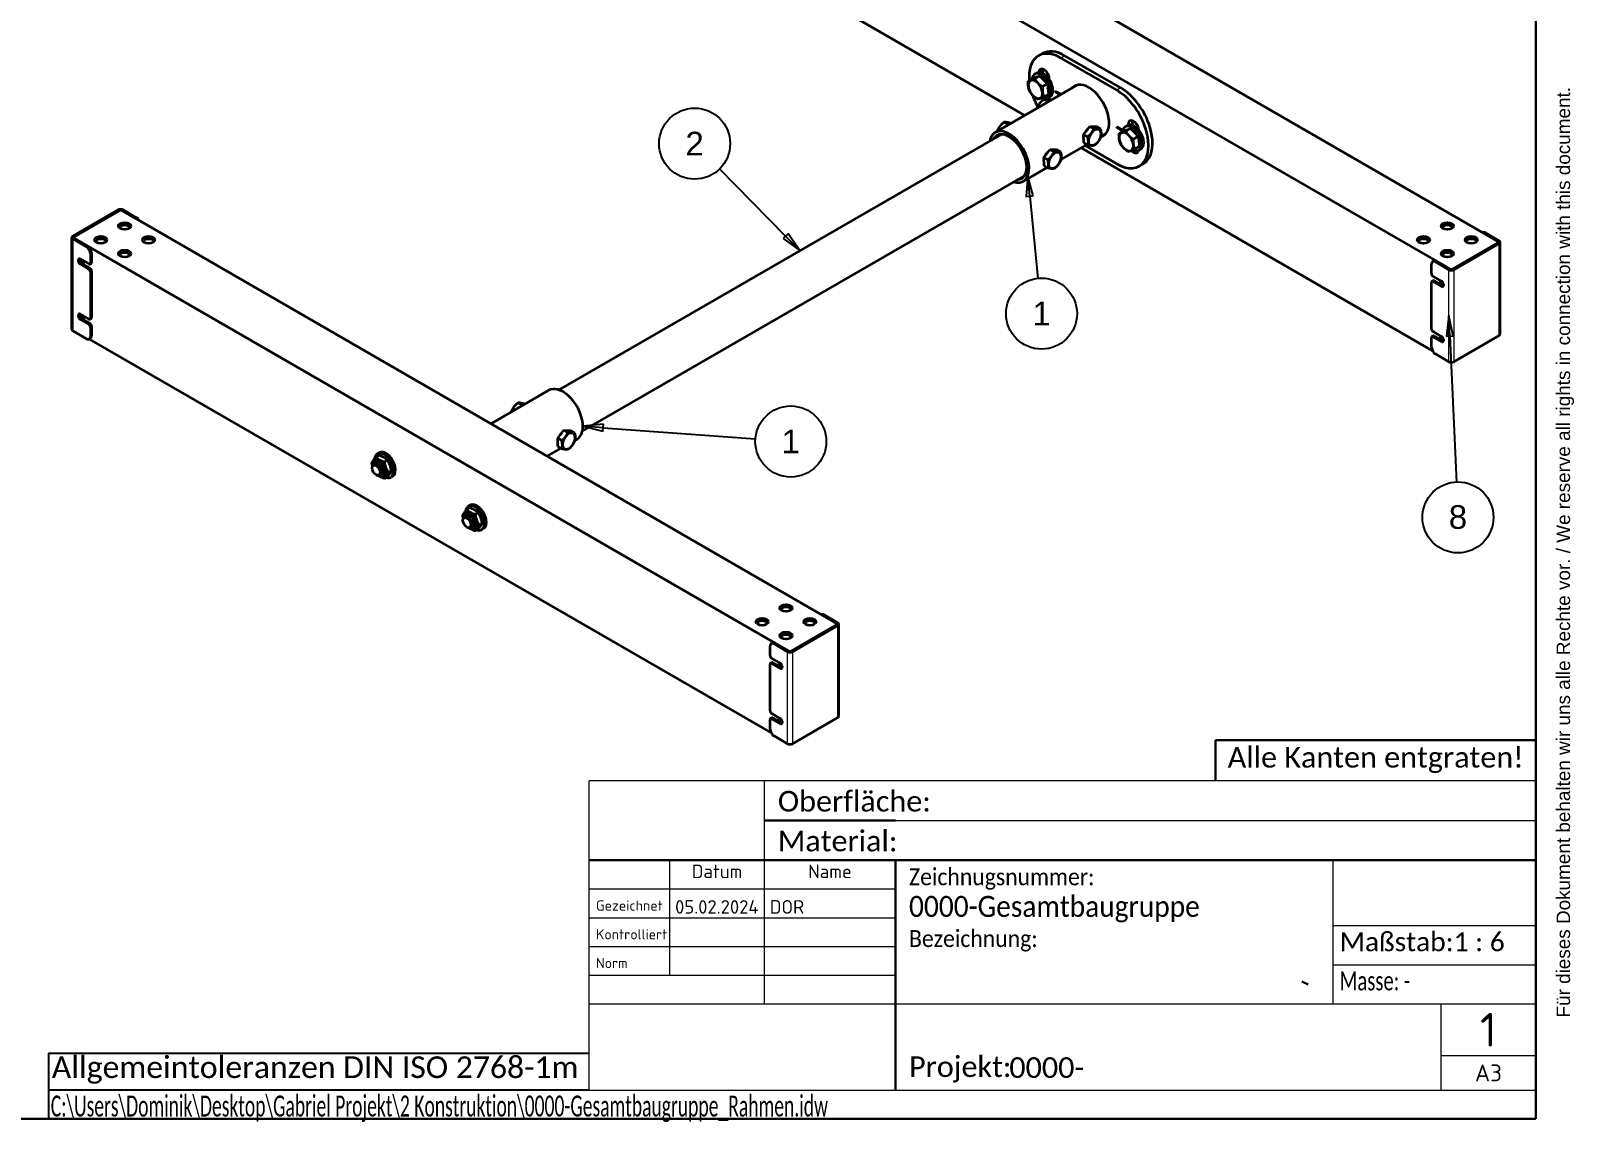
# Model space of a CAD drawing. Header units: millimetres. Extents: x 60 to 2494, y 57 to 1758.
# Drawn here: x 1124 to 2494, y 57 to 1025 of the extents above; entities that cross this region are included whole.
import ezdxf
from ezdxf.enums import TextEntityAlignment as Align

# ---------------------------------------------------------------- set-up
doc = ezdxf.new("R2010")
doc.units = ezdxf.units.MM
doc.header["$LTSCALE"] = 6
for name, color, linetype, lineweight in [('AM_0', 7, 'Continuous', 35), ('AM_6', 7, 'Continuous', 35), ('Schriftkopf', 7, 'Continuous', 9)]:
    doc.layers.add(name, color=color, linetype=linetype, lineweight=lineweight)
for name, color, linetype, lineweight, true_color in [('AM_5', 3, 'Continuous', 25, 0x00ff00), ('AM_TANG', 171, 'Continuous', 18, 0x8080ff), ('Skizziergeometrie(Böma)', 179, 'Continuous', 30, 0x262659), ('Symbole(Böma)', 179, 'Continuous', 15, 0x262659)]:
    doc.layers.add(name, color=color, linetype=linetype, lineweight=lineweight, true_color=true_color)
doc.styles.add('Böma', font='calibri.ttf')
doc.styles.add('Textstil10', font='isocpeur.ttf')
doc.styles.add('Textstil11', font='isocpeur.ttf')
doc.styles.add('Textstil8', font='isocpeur.ttf')
doc.styles.add('Textstil9', font='isocpeur.ttf')
doc.styles.add('Textstil97', font='calibri.ttf', dxfattribs={"width": 0.6})
doc.styles.add('WEC-3_5', font='arial.ttf')

# ---------------------------------------------------------------- blocks, each defined once
blk = doc.blocks.new('Ränder A3')
at = {"layer": 'Skizziergeometrie(Böma)'}
for p, q in [((410, 287), (410, 10)), ((375.42, 30.34), (376.34, 29.9)), ((410, 10), (10, 10))]:
    blk.add_line(p, q, dxfattribs=at)
at = {"layer": 'Symbole(Böma)', "color": 179, "true_color": 0x262659, "insert": (413.07, 25), "char_height": 2, "width": 146.4494, "attachment_point": 1, "rotation": 90, "style": 'Böma'}
blk.add_mtext('\\fArial|b0|i0;{\\H2.0000;Für dieses Dokument behalten wir uns alle Rechte vor. / We reserve all rights in connection with this document.}', dxfattribs=at)
blk = doc.blocks.new('Schriftfelder Böma Projekt')
at = {"layer": 'AM_0', "lineweight": 18}
for p, q in [((328.4, 127.9), (328.4, 106.65)), ((328.4, 118.25), (358.4, 118.25)), ((328.4, 112.45), (358.4, 112.45))]:
    blk.add_line(p, q, dxfattribs=at)
at = {"layer": 'AM_0', "lineweight": 25}
for p, q in [((138.4, 99.4), (218.4, 99.4)), ((138.4, 99.4), (138.4, 89.65)), ((218.4, 93.9), (138.4, 93.9)), ((138.4, 89.65), (218.4, 89.65))]:
    blk.add_line(p, q, dxfattribs=at)
at = {"layer": 'Schriftkopf', "lineweight": 9}
blk.add_line((358.4, 139.65), (218.4, 139.65), dxfattribs=at)
at = {"layer": 'Schriftkopf'}
for p, q in [((218.4, 93.9), (218.4, 139.65)), ((244.3, 127.9), (244.3, 139.65)), ((358.4, 89.65), (358.4, 139.65)), ((263.7, 133.77), (358.4, 133.77)), ((230.3, 110.9), (230.3, 127.9)), ((244.3, 106.65), (244.3, 127.9)), ((218.4, 123.65), (263.7, 123.65)), ((218.4, 119.4), (263.7, 119.4)), ((218.4, 115.15), (263.7, 115.15)), ((218.4, 110.9), (263.7, 110.9)), ((218.4, 106.65), (358.4, 106.65)), ((344.4, 93.9), (344.4, 106.65)), ((344.4, 99.02), (358.4, 99.02)), ((218.4, 93.9), (263.7, 93.9)), ((263.7, 93.9), (358.4, 93.9)), ((218.4, 89.65), (358.4, 89.65))]:
    blk.add_line(p, q, dxfattribs=at)
at = {"layer": 'Skizziergeometrie(Böma)'}
for p, q in [((311.05, 145.65), (311.05, 139.65)), ((311.05, 145.65), (358.4, 145.65)), ((358.4, 139.65), (358.4, 145.67)), ((263.7, 133.77), (244.3, 133.77)), ((218.4, 127.9), (358.4, 127.9)), ((263.7, 93.9), (263.7, 127.9))]:
    blk.add_line(p, q, dxfattribs=at)
at = {"layer": 'AM_6', "color": 7, "insert": (138.9, 98.9), "char_height": 3.2, "attachment_point": 1, "style": 'WEC-3_5'}
blk.add_mtext('\\fCalibri|b0|i0;{\\H3.2000;Allgemeintoleranzen DIN ISO 2768-1m}', dxfattribs=at)
at = {"layer": 'Schriftkopf', "style": 'Textstil11'}
for s, p in [('Datum', (237.3, 124.65)), ('Name', (254, 124.65))]:
    blk.add_text(s, height=2, dxfattribs=at).set_placement(p, align=Align.BOTTOM_CENTER)
at = {"layer": 'Schriftkopf', "style": 'Textstil10'}
for s, p in [('Gezeichnet', (219.4, 120)), ('Kontrolliert', (219.4, 115.75)), ('Norm', (219.4, 111.5))]:
    blk.add_text(s, height=1.5, dxfattribs=at).set_placement(p, align=Align.BOTTOM_LEFT)
at = {"layer": 'Schriftkopf'}
for tag, p, height, style in [('ERSTELLUNGSDATUM_001', (231.1, 120), 2, 'Textstil11'), ('AUTOR_001', (245.1, 120), 2, 'Textstil11'), ('Blattnummer_001', (350.15, 100.34), 5, 'Textstil8'), ('Blattgröße_001', (349.4, 95.21), 2.5, 'Textstil9')]:
    blk.add_attdef(tag, p, '', height=height, dxfattribs=dict(at, style=style))
at = {"layer": 'Schriftkopf', "style": 'Textstil11'}
for tag, p in [('KONTROLLDATUM', (231.3, 115.75)), ('KONTROLLIERT_VON', (245.3, 115.75)), ('GENEHM.DAT._KONSTR.', (231.3, 111.5)), ('KONSTR._GEN._VON', (245.3, 111.5))]:
    blk.add_attdef(tag, text='', height=2, dxfattribs=at).set_placement(p, align=Align.BOTTOM_LEFT)
at = {"layer": 'Symbole(Böma)', "color": 179, "true_color": 0x262659, "attachment_point": 1, "style": 'Böma'}
for s, insert, char_height in [('Alle Kanten entgraten!', (312.83, 144.65), 3.05), ('\\fCalibri|b0|i0;Oberfläche: ', (246.3, 138.15), 3.05), ('Material: ', (246.3, 132.27), 3.05), ('\\fCalibri|b0|i0;{\\H2.8000;Maßstab:1 : 6}', (329.4, 117.25), 2.8), ('Projekt:', (265.7, 98.9), 3.05)]:
    blk.add_mtext(s, dxfattribs=dict(at, insert=insert, char_height=char_height))
at = {"layer": 'Symbole(Böma)', "color": 179, "true_color": 0x262659, "insert": (265.7, 126.7), "char_height": 3.05, "attachment_point": 1, "line_spacing_factor": 0.978242, "style": 'Böma'}
blk.add_mtext('{\\H0.81967x;\\W0.9;Zeichnugsnummer:\\P\\H1.24x;0000-Gesamtbaugruppe\\H1.12903x;\\P\\H0.71429x;Bezeichnung:\\H1.24x;\\P}', dxfattribs=at)
at = {"layer": 'Symbole(Böma)', "color": 179, "true_color": 0x262659, "insert": (329.4, 111.46), "char_height": 2.8, "width": 41.4313, "attachment_point": 1, "style": 'Böma'}
blk.add_mtext('\\fCalibri|b0|i0;\\W0.70;{\\H2.8000;Masse: -}', dxfattribs=at)
at = {"layer": 'Symbole(Böma)', "color": 179, "true_color": 0x262659, "style": 'Böma'}
for tag, p in [('DARSTELLUNG', (270.68, 137.69)), ('Kunde', (308.7, 98.8))]:
    blk.add_attdef(tag, text='', height=3.05, dxfattribs=at).set_placement(p, align=Align.TOP_LEFT)
blk.add_attdef('PROJEKT_001', (280.53, 95.72), '', height=3.05, dxfattribs=at)
at = {"layer": 'Symbole(Böma)', "color": 179, "true_color": 0x262659, "style": 'Textstil97', "width": 0.6}
blk.add_attdef('DATEINAME_UND_PFAD_001', (138.76, 90.01), '', height=3.1, dxfattribs=at)
blk = doc.blocks.new('Positionsnummer2')
at = {"layer": 'AM_5', "linetype": 'Continuous', "lineweight": 25}
for p, q in [((334.85, 149.39), (334.65, 146.36)), ((335.15, 146.41), (334.85, 149.39)), ((335.65, 146.46), (334.85, 149.39)), ((334.65, 146.36), (335.65, 146.46)), ((335.15, 146.41), (336.37, 134.27))]:
    blk.add_line(p, q, dxfattribs=at)
at = {"layer": 'AM_5', "linetype": 'Continuous', "lineweight": 25, "flags": 128}
blk.add_lwpolyline([(335.65, 146.46), (334.85, 149.39), (334.65, 146.36), (335.65, 146.46)], dxfattribs=at)
at = {"layer": 'AM_5'}
blk.add_circle((336.9, 129.07), 5.25, dxfattribs=at)
blk.add_solid([(335.65, 146.46), (334.85, 149.39), (334.65, 146.36), (335.65, 146.46)], dxfattribs=at)
at = {"layer": 'AM_5', "color": 7, "insert": (336.9, 129.07), "char_height": 3.5, "attachment_point": 5, "style": 'WEC-3_5'}
blk.add_mtext('1', dxfattribs=at)
blk = doc.blocks.new('Positionsnummer10')
at = {"layer": 'AM_5', "linetype": 'Continuous', "lineweight": 25}
for p, q in [((272.09, 112.7), (269.06, 112.42)), ((272.05, 112.2), (269.06, 112.42)), ((269.06, 112.42), (272.01, 111.7)), ((272.01, 111.7), (272.09, 112.7)), ((272.05, 112.2), (294.59, 110.54))]:
    blk.add_line(p, q, dxfattribs=at)
at = {"layer": 'AM_5', "linetype": 'Continuous', "lineweight": 25, "flags": 128}
blk.add_lwpolyline([(272.09, 112.7), (269.06, 112.42), (272.01, 111.7), (272.09, 112.7)], dxfattribs=at)
at = {"layer": 'AM_5'}
blk.add_circle((299.81, 110.16), 5.25, dxfattribs=at)
blk.add_solid([(272.09, 112.7), (269.06, 112.42), (272.01, 111.7), (272.09, 112.7)], dxfattribs=at)
at = {"layer": 'AM_5', "color": 7, "insert": (299.81, 110.16), "char_height": 3.5, "attachment_point": 5, "style": 'WEC-3_5'}
blk.add_mtext('1', dxfattribs=at)
blk = doc.blocks.new('Positionsnummer11')
at = {"layer": 'AM_5', "linetype": 'Continuous', "lineweight": 25}
for p, q in [((299.04, 140.53), (289.26, 150.47)), ((299.4, 140.88), (298.69, 140.18)), ((298.69, 140.18), (301.15, 138.39)), ((299.04, 140.53), (301.15, 138.39)), ((301.15, 138.39), (299.4, 140.88))]:
    blk.add_line(p, q, dxfattribs=at)
at = {"layer": 'AM_5', "linetype": 'Continuous', "lineweight": 25, "flags": 128}
blk.add_lwpolyline([(298.69, 140.18), (301.15, 138.39), (299.4, 140.88), (298.69, 140.18)], dxfattribs=at)
at = {"layer": 'AM_5'}
blk.add_circle((285.59, 154.2), 5.25, dxfattribs=at)
blk.add_solid([(298.69, 140.18), (301.15, 138.39), (299.4, 140.88), (298.69, 140.18)], dxfattribs=at)
at = {"layer": 'AM_5', "color": 7, "insert": (285.59, 154.2), "char_height": 3.5, "attachment_point": 5, "style": 'WEC-3_5'}
blk.add_mtext('2', dxfattribs=at)
blk = doc.blocks.new('Positionsnummer12')
at = {"layer": 'AM_5', "linetype": 'Continuous', "lineweight": 25}
for p, q in [((397.16, 128.75), (396.8, 125.73)), ((397.29, 125.75), (397.16, 128.75)), ((397.79, 125.78), (397.16, 128.75)), ((396.8, 125.73), (397.79, 125.78)), ((397.29, 125.75), (398.25, 104.17))]:
    blk.add_line(p, q, dxfattribs=at)
at = {"layer": 'AM_5', "linetype": 'Continuous', "lineweight": 25, "flags": 128}
blk.add_lwpolyline([(397.79, 125.78), (397.16, 128.75), (396.8, 125.73), (397.79, 125.78)], dxfattribs=at)
at = {"layer": 'AM_5'}
blk.add_circle((398.49, 98.94), 5.25, dxfattribs=at)
blk.add_solid([(397.79, 125.78), (397.16, 128.75), (396.8, 125.73), (397.79, 125.78)], dxfattribs=at)
at = {"layer": 'AM_5', "color": 7, "insert": (398.49, 98.97), "char_height": 3.5, "attachment_point": 5, "style": 'WEC-3_5'}
blk.add_mtext('8', dxfattribs=at)

msp = doc.modelspace()

# ---------------------------------------------------------------- linework, layer by layer
at = {"layer": 'AM_0'}
for p, q in [((1791.119, 1205.249), (2427.515, 837.826)), ((1748.693, 1180.754), (2385.089, 813.331)), ((1763.239, 1090.707), (2006.536, 950.239)), ((2022.142, 1005.147), (2018.607, 1003.106)), ((2038.607, 1001.125), (2088.104, 972.548)), ((2091.64, 974.589), (2042.142, 1003.166)), ((2015.283, 986.818), (2017.05, 987.839)), ((2053.368, 977.278), (1980.145, 935.002)), ((2013.999, 983.186), (2009.688, 980.697)), ((2013.999, 983.186), (2019.712, 985.224)), ((2019.712, 985.224), (2015.401, 982.736)), ((2019.712, 985.224), (2026.571, 978.22)), ((2026.571, 978.22), (2022.26, 975.731)), ((2026.571, 978.22), (2027.717, 969.177)), ((2027.717, 969.177), (2023.407, 966.688)), ((2027.094, 962.498), (2023.498, 964.574)), ((2027.094, 962.498), (2026.46, 961.743)), ((2027.634, 962.42), (2027.094, 962.498)), ((2027.283, 966.034), (2029.05, 967.054)), ((2029.513, 963.505), (2029.039, 963.779)), ((2033.48, 971.833), (2038.43, 968.976)), ((2033.48, 971.017), (2033.48, 971.833)), ((2033.48, 971.017), (2034.187, 971.425)), ((2038.002, 968.406), (2033.48, 971.017)), ((2038.43, 968.976), (2038.43, 968.653)), ((2018.596, 957.202), (2017.732, 957.701)), ((1985.423, 933.431), (1592.947, 706.835)), ((1983.241, 936.79), (1982.376, 937.289)), ((1991.739, 942.085), (1988.143, 944.162)), ((1991.739, 942.085), (1991.105, 941.33)), ((1992.279, 942.008), (1991.739, 942.085)), ((1994.157, 943.093), (1993.683, 943.366)), ((2058.721, 933.325), (2064.261, 940.519)), ((2058.946, 925.917), (2058.721, 933.325)), ((2058.721, 933.325), (2062.317, 931.249)), ((2064.261, 940.519), (2070.028, 940.304)), ((2064.261, 940.519), (2067.857, 938.443)), ((2070.028, 940.304), (2073.624, 938.228)), ((2078.368, 933.976), (2073.999, 931.454)), ((2088.281, 940.194), (2093.231, 937.336)), ((2088.281, 939.378), (2088.281, 940.194)), ((2088.281, 939.378), (2088.988, 939.786)), ((2093.231, 936.52), (2088.281, 939.378)), ((2094.609, 936.645), (2090.298, 934.157)), ((2093.231, 937.336), (2093.231, 936.52)), ((2094.609, 936.645), (2100.322, 938.684)), ((2095.893, 940.278), (2097.66, 941.299)), ((2100.322, 938.684), (2096.011, 936.195)), ((2100.322, 938.684), (2107.181, 931.68)), ((2107.181, 931.68), (2102.871, 929.191)), ((2107.181, 931.68), (2108.328, 922.636)), ((2023.365, 912.913), (2028.906, 920.106)), ((2028.906, 920.106), (2034.672, 919.892)), ((2028.906, 920.106), (2032.502, 918.03)), ((2034.672, 919.892), (2038.268, 917.816)), ((2061.678, 924.34), (2038.643, 911.042)), ((2056.536, 921.372), (2368.422, 741.304)), ((2058.946, 925.917), (2062.542, 923.841)), ((2088.104, 907.228), (2060.071, 923.413)), ((2108.328, 922.636), (2104.017, 920.148)), ((2107.893, 919.493), (2109.66, 920.514)), ((2026.322, 903.928), (2005.145, 891.701)), ((2023.591, 905.505), (2023.365, 912.913)), ((2023.365, 912.913), (2026.961, 910.837)), ((2023.591, 905.505), (2027.187, 903.429)), ((2111.64, 907.288), (2108.104, 905.247)), ((2006.423, 897.058), (1613.947, 670.462)), ((1204.221, 866.403), (1161.794, 841.908)), ((1202.099, 866.403), (1161.794, 843.133)), ((1203.16, 865.791), (1162.855, 842.521)), ((1204.221, 866.403), (1840.617, 498.98)), ((1205.281, 865.791), (1217.302, 858.851)), ((1218.363, 859.463), (1206.342, 866.403)), ((1160.916, 760.259), (1160.916, 841.908)), ((1161.794, 841.908), (1798.19, 474.485)), ((1161.794, 840.683), (1173.815, 833.743)), ((1162.855, 841.296), (1174.876, 834.356)), ((2427.515, 837.826), (2385.089, 813.331)), ((2386.15, 813.943), (2426.455, 837.213)), ((2387.21, 813.331), (2427.515, 836.601)), ((2412.969, 846.224), (2412.995, 846.238)), ((2426.455, 838.438), (2414.434, 845.378)), ((2427.515, 839.05), (2415.495, 845.991)), ((2428.394, 756.176), (2428.394, 837.826)), ((1166.744, 820.883), (1166.744, 822.108)), ((1167.805, 822.721), (1167.805, 821.496)), ((1168.158, 822.925), (1175.936, 818.434)), ((1177.351, 827.62), (1177.351, 819.25)), ((1178.411, 828.232), (1178.411, 819.863)), ((1175.936, 813.943), (1168.158, 818.434)), ((1169.219, 819.046), (1176.997, 814.556)), ((1176.936, 818.335), (1177.997, 818.947)), ((1177.351, 811.494), (1177.351, 770.261)), ((1178.411, 812.106), (1178.411, 770.873)), ((2367.411, 809.861), (2367.411, 818.23)), ((2369.507, 821.131), (2368.447, 820.519)), ((2370.947, 820.271), (2382.968, 813.331)), ((2384.028, 813.943), (2372.007, 820.883)), ((2367.411, 760.871), (2367.411, 802.104)), ((2367.825, 803.02), (2368.886, 803.632)), ((2368.825, 807.411), (2376.604, 802.921)), ((2376.604, 798.43), (2368.825, 802.921)), ((2369.886, 803.533), (2377.664, 799.042)), ((2378.018, 800.471), (2378.018, 799.246)), ((1166.744, 771.894), (1166.744, 773.118)), ((1167.805, 773.731), (1167.805, 772.506)), ((1168.158, 773.935), (1175.936, 769.444)), ((1175.936, 764.953), (1168.158, 769.444)), ((1169.219, 770.057), (1176.997, 765.566)), ((1176.936, 769.345), (1177.997, 769.957)), ((1173.815, 752.094), (1161.794, 759.034)), ((1177.351, 762.504), (1177.351, 754.135)), ((1178.411, 763.116), (1178.411, 754.747)), ((2367.825, 754.03), (2368.886, 754.642)), ((2368.825, 758.421), (2376.604, 753.931)), ((2376.604, 749.44), (2368.825, 753.931)), ((2369.886, 754.543), (2377.664, 750.052)), ((2427.515, 754.951), (2387.21, 731.681)), ((1177.376, 752.458), (1176.315, 751.846)), ((1176.34, 751.86), (1781.523, 402.458)), ((2367.411, 744.745), (2367.411, 753.114)), ((2378.018, 751.481), (2378.018, 750.256)), ((2382.968, 731.681), (2370.947, 738.621)), ((1532.774, 676.713), (1584.165, 706.383)), ((1551.906, 687.758), (1551.041, 688.257)), ((1560.404, 693.054), (1556.808, 695.13)), ((1560.404, 693.054), (1559.77, 692.299)), ((1560.944, 692.976), (1560.404, 693.054)), ((1562.822, 694.061), (1562.348, 694.335)), ((1592.03, 663.881), (1597.571, 671.075)), ((1592.256, 656.474), (1592.03, 663.881)), ((1592.03, 663.881), (1595.626, 661.805)), ((1597.571, 671.075), (1603.337, 670.86)), ((1597.571, 671.075), (1601.167, 668.999)), ((1603.337, 670.86), (1606.933, 668.784)), ((1607.308, 662.01), (1609.165, 663.082)), ((1430.857, 647.135), (1433.391, 648.598)), ((1433.687, 651.034), (1431.919, 650.014)), ((1438.205, 642.892), (1440.739, 644.355)), ((1582.774, 647.845), (1594.987, 654.897)), ((1592.256, 656.474), (1595.852, 654.397)), ((1427.365, 637.55), (1427.365, 638.427)), ((1430.677, 642.368), (1428.608, 641.173)), ((1430.849, 631.516), (1431.608, 631.078)), ((1436.677, 631.976), (1434.608, 630.781)), ((1441.879, 633.422), (1444.414, 634.885)), ((1445.687, 630.25), (1443.919, 629.229)), ((1438.205, 628.195), (1440.739, 629.658)), ((1514.297, 604.494), (1512.53, 603.473)), ((1507.975, 591.01), (1507.975, 591.887)), ((1511.287, 595.828), (1509.218, 594.633)), ((1511.467, 600.594), (1514.001, 602.058)), ((1518.815, 596.352), (1521.35, 597.815)), ((1511.459, 584.976), (1512.218, 584.538)), ((1517.287, 585.435), (1515.218, 584.241)), ((1518.815, 581.655), (1521.35, 583.118)), ((1522.49, 586.882), (1525.024, 588.345)), ((1526.297, 583.709), (1524.53, 582.689)), ((1826.071, 507.378), (1826.096, 507.392)), ((1840.617, 500.204), (1828.596, 507.145)), ((1840.617, 498.98), (1798.19, 474.485)), ((1799.251, 475.097), (1839.556, 498.367)), ((1800.312, 474.485), (1840.617, 497.755)), ((1839.556, 499.592), (1827.535, 506.532)), ((1841.495, 417.33), (1841.495, 498.98)), ((1780.513, 471.015), (1780.513, 479.384)), ((1782.609, 482.285), (1781.548, 481.673)), ((1784.048, 481.425), (1796.069, 474.485)), ((1797.13, 475.097), (1785.109, 482.037)), ((1781.927, 468.565), (1789.705, 464.074)), ((1780.513, 422.025), (1780.513, 463.258)), ((1780.927, 464.174), (1781.988, 464.786)), ((1789.705, 459.584), (1781.927, 464.074)), ((1782.988, 464.687), (1790.766, 460.196)), ((1791.119, 461.625), (1791.119, 460.4)), ((1780.513, 405.899), (1780.513, 414.268)), ((1780.927, 415.184), (1781.988, 415.796)), ((1781.927, 419.575), (1789.705, 415.085)), ((1789.705, 410.594), (1781.927, 415.085)), ((1782.988, 415.697), (1790.766, 411.206)), ((1791.119, 412.635), (1791.119, 411.41)), ((1840.617, 416.105), (1800.312, 392.835)), ((1796.069, 392.835), (1784.048, 399.775))]:
    msp.add_line(p, q, dxfattribs=at)
for centre, major_axis, start_param, end_param in [((2038.607, 968.465), (-20, 34.641), 5.49778714, 7.17718235), ((2042.142, 970.506), (-20, 34.641), 5.49778714, 6.28318531), ((2021.283, 976.426), (6, -10.392), 5.60111048, 10.08262958), ((2023.05, 977.447), (6, -10.392), 0, 3.14159265), ((2063.355, 954.177), (-31.875, 55.209), 0.60904691, 0.62062207), ((2023.675, 985.251), (-3.375, 5.846), 3.82151851, 6.89223221), ((2066.891, 956.218), (31.875, -55.209), 3.75063956, 3.81820897), ((2027.211, 987.292), (3.375, -5.846), 3.69287825, 3.75063956), ((2015.979, 973.364), (-4.5, 7.794), 6.17802802, 7.22522557), ((2015.979, 973.364), (4.5, -7.794), 4.08363291, 5.13083047), ((2015.979, 973.364), (-4.5, 7.794), 5.13083047, 6.17802802), ((2015.979, 973.364), (-4.5, 7.794), 4.08363291, 5.13083047), ((2021.283, 976.426), (4.157, -7.201), 1.84160576, 2.13686986), ((2026.586, 979.488), (3.375, -5.846), 1.97445359, 2.60941088), ((2021.283, 976.426), (4.157, -7.201), 0.9238887, 0.96019182), ((2063.355, 954.177), (-12.75, 22.084), 2.98392694, 6.48153983), ((2066.891, 956.218), (-12.75, 22.084), 0.13909649, 0.19835452), ((2088.104, 939.888), (20, -34.641), 5.49778714, 8.6393798), ((2091.64, 941.929), (20, -34.641), 0, 2.35619449), ((2038.607, 968.465), (-20, 34.641), 1.25930564, 1.53662991), ((2015.979, 973.364), (4.5, -7.794), 5.13083047, 6.17802802), ((2015.979, 973.364), (4.5, -7.794), 6.17802802, 7.22522557), ((2023.675, 968.921), (-3.375, 5.846), 1.7878046, 2.16894865), ((2027.211, 970.962), (3.375, -5.846), 5.39445554, 5.73189971), ((2023.675, 968.921), (3.375, -5.846), 0.33444468, 0.87941452), ((2103.035, 939.432), (-3.375, 5.846), 4.10334207, 7.17405578), ((2106.571, 941.473), (3.375, -5.846), 3.69287825, 4.10334207), ((1992.645, 913.352), (12.5, -21.651), 5.7096722, 9.99829107), ((1992.645, 913.352), (-11, 19.053), 2.83892738, 6.58585058), ((2064.062, 933.356), (3.658, 6.335), 1.1462618, 1.54076139), ((2068.588, 930.743), (-4, -6.928), 4.48510425, 5.5323018), ((2068.588, 930.743), (4, 6.928), 0.29631404, 1.34351159), ((2068.588, 930.743), (4, 6.928), 5.5323018, 6.57949935), ((2068.588, 930.743), (4, 6.928), 4.48510425, 5.5323018), ((2066.891, 956.218), (12.75, -22.084), 6.08483079, 6.14408882), ((2096.589, 926.824), (-4.5, 7.794), 6.17802802, 7.22522557), ((2096.589, 926.824), (-4.5, 7.794), 5.13083047, 6.17802802), ((2101.893, 929.886), (6, -10.392), 5.60111048, 10.08262958), ((2103.66, 930.906), (6, -10.392), 0, 3.14159265), ((2096.589, 926.824), (-4.5, 7.794), 4.08363291, 5.13083047), ((2066.891, 956.218), (25.125, -43.518), 0.92102683, 0.96174942), ((2101.893, 929.886), (4.157, -7.201), 1.84160576, 2.13686986), ((2107.196, 932.948), (3.375, -5.846), 2.26074228, 2.60941088), ((2063.355, 954.177), (31.875, -55.209), 0.95017425, 0.96174942), ((2033.233, 910.331), (4, 6.928), 0.29631404, 1.34351159), ((2033.233, 910.331), (4, 6.928), 5.5323018, 6.57949935), ((2068.588, 930.743), (-4, -6.928), 5.5323018, 6.57949935), ((2068.588, 930.743), (-4, -6.928), 0.29631404, 1.34351159), ((2096.589, 926.824), (4.5, -7.794), 4.08363291, 5.13083047), ((2096.589, 926.824), (4.5, -7.794), 5.13083047, 6.17802802), ((2096.589, 926.824), (4.5, -7.794), 6.17802802, 7.22522557), ((2103.035, 923.102), (3.375, -5.846), 5.11131922, 6.8887238), ((2106.571, 925.144), (3.375, -5.846), 5.66830499, 5.73189971), ((2101.893, 929.886), (4.157, -7.201), 0.9238887, 0.96019182), ((2028.707, 912.943), (3.658, 6.335), 1.1462618, 1.54076139), ((2033.233, 910.331), (-4, -6.928), 4.48510425, 5.5323018), ((2033.233, 910.331), (-4, -6.928), 5.5323018, 6.57949935), ((2033.233, 910.331), (-4, -6.928), 0.29631404, 1.34351159), ((2033.233, 910.331), (4, 6.928), 4.48510425, 5.5323018), ((1204.221, 865.178), (-3, 0), 3.92699082, 5.49778714), ((1204.221, 865.178), (1.5, 0), 0.78539816, 2.35619449), ((1207.756, 849.665), (-5.5, 0), 3.53755322, 5.88722474), ((1218.363, 855.38), (-2.5, 4.33), 4.70238831, 5.49778714), ((2381.553, 849.665), (-5.5, 0), 3.53755322, 5.88722474), ((1163.916, 841.908), (-3, 0), 5.49778714, 7.06858347), ((1163.916, 841.908), (-1.5, 0), 5.49778714, 7.06858347), ((1186.543, 837.418), (-5.5, 0), 3.53755322, 5.88722474), ((1228.969, 837.418), (-5.5, 0), 3.53755322, 5.88722474), ((2360.34, 837.418), (-5.5, 0), 3.53755322, 5.88722474), ((2402.767, 837.418), (-5.5, 0), 3.53755322, 5.88722474), ((2415.495, 841.908), (-2.5, 4.33), 5.49778714, 6.28318531), ((2425.394, 837.826), (1.5, 0), 5.49778714, 7.06858347), ((2425.394, 837.826), (3, 0), 5.49778714, 7.06858347), ((1168.158, 821.292), (-1, 1.732), 5.49778714, 7.06858347), ((1169.219, 821.904), (-1, 1.732), 0.55898987, 0.78539816), ((1170.279, 820.679), (1.033, -1.79), 3.27754998, 7.71802431), ((1173.815, 829.661), (2.5, -4.33), 0.78539816, 2.35619449), ((1174.876, 830.273), (-2.5, 4.33), 3.92699082, 5.49778714), ((1207.756, 825.17), (-5.5, 0), 3.53755322, 5.88722474), ((2381.553, 825.17), (-5.5, 0), 3.53755322, 5.88722474), ((1168.158, 820.067), (1, -1.732), 3.92699082, 5.49778714), ((1169.219, 820.679), (-1, 1.732), 0.78539816, 2.35619449), ((1175.936, 820.067), (1, -1.732), 5.49778714, 7.06858347), ((1175.936, 812.31), (1, -1.732), 0.78539816, 2.35619449), ((1176.997, 812.923), (-1, 1.732), 3.92699082, 5.49778714), ((1176.997, 820.679), (1, -1.732), 0, 0.78539816), ((2370.947, 816.189), (-2.5, 4.33), 5.49778714, 7.06858347), ((2368.825, 809.044), (-1, 1.732), 0.78539816, 2.35619449), ((2372.007, 816.801), (-2.5, 4.33), 5.49778714, 6.28318531), ((2385.089, 814.556), (3, 0), 3.92699082, 5.49778714), ((2385.089, 814.556), (-1.5, 0), 0.78539816, 2.35619449), ((2368.825, 801.288), (-1, 1.732), 5.49778714, 7.06858347), ((2369.886, 801.9), (-1, 1.732), 5.49778714, 6.28318531), ((2376.604, 801.9), (1.033, -1.79), 3.27754998, 6.79590921), ((2376.604, 801.288), (-1, 1.732), 3.92699082, 5.49778714), ((2376.604, 800.063), (1, -1.732), 5.49778714, 7.06858347), ((2377.664, 800.675), (-1, 1.732), 2.35619449, 2.58260279), ((1168.158, 772.302), (-1, 1.732), 5.49778714, 7.06858347), ((1168.158, 771.077), (1, -1.732), 3.92699082, 5.49778714), ((1169.219, 772.914), (-1, 1.732), 0.55898987, 0.78539816), ((1169.219, 771.69), (-1, 1.732), 0.78539816, 2.35619449), ((1170.279, 771.69), (1.033, -1.79), 3.27754998, 7.71802431), ((1175.936, 771.077), (1, -1.732), 5.49778714, 7.06858347), ((1176.997, 771.69), (1, -1.732), 0, 0.78539816), ((1163.916, 760.259), (-3, 0), 0, 0.78539816), ((1173.815, 756.176), (2.5, -4.33), 5.49778714, 7.06858347), ((1175.936, 763.32), (1, -1.732), 0.78539816, 2.35619449), ((1176.997, 763.933), (-1, 1.732), 3.92699082, 5.49778714), ((1174.876, 756.788), (2.5, -4.33), 0, 0.78539816), ((2368.825, 760.054), (-1, 1.732), 0.78539816, 2.35619449), ((2368.825, 752.298), (-1, 1.732), 5.49778714, 7.06858347), ((2369.886, 752.91), (-1, 1.732), 5.49778714, 6.28318531), ((2376.604, 752.91), (1.033, -1.79), 3.27754998, 6.79590921), ((2376.604, 752.298), (-1, 1.732), 3.92699082, 5.49778714), ((2425.394, 756.176), (3, 0), 5.49778714, 6.28318531), ((2370.947, 742.704), (-2.5, 4.33), 0.78539816, 2.35619449), ((2376.604, 751.073), (1, -1.732), 5.49778714, 7.06858347), ((2377.664, 751.685), (-1, 1.732), 2.35619449, 2.58260279), ((2385.089, 732.906), (-3, 0), 0.78539816, 2.35619449), ((1596.665, 684.733), (-12.5, 21.651), 3.14159265, 6.28318531), ((1597.372, 663.912), (3.658, 6.335), 1.1462618, 1.54076139), ((1601.898, 661.299), (-4, -6.928), 4.48510425, 5.5323018), ((1601.898, 661.299), (-4, -6.928), 5.5323018, 6.57949935), ((1601.898, 661.299), (4, 6.928), 0.29631404, 1.34351159), ((1601.898, 661.299), (-4, -6.928), 0.29631404, 1.34351159), ((1601.898, 661.299), (4, 6.928), 5.5323018, 6.57949935), ((1601.898, 661.299), (4, 6.928), 4.48510425, 5.5323018), ((1433.677, 637.172), (4.15, -7.188), 5.46769529, 10.24026797), ((1437.919, 639.621), (-6, 10.392), 2.56169057, 6.96127569), ((1439.687, 640.642), (-6, 10.392), 3.14159265, 6.28318531), ((1431.608, 635.977), (3, -5.196), 5.49788028, 10.21008299), ((1433.677, 637.172), (3, -5.196), 6.2747142, 9.43324907), ((1518.53, 593.081), (-6, 10.392), 2.56169057, 6.96127569), ((1520.297, 594.102), (-6, 10.392), 3.14159265, 6.28318531), ((1512.218, 589.437), (3, -5.196), 5.49788028, 10.21008299), ((1514.287, 590.631), (4.15, -7.188), 5.46769529, 10.24026797), ((1514.287, 590.631), (3, -5.196), 6.2747142, 9.43324907), ((1794.655, 510.819), (-5.5, 0), 3.53755322, 5.88722474), ((1828.596, 503.062), (-2.5, 4.33), 5.49778714, 6.28318531), ((1773.442, 498.571), (-5.5, 0), 3.53755322, 5.88722474), ((1815.868, 498.571), (-5.5, 0), 3.53755322, 5.88722474), ((1838.495, 498.98), (1.5, 0), 5.49778714, 7.06858347), ((1838.495, 498.98), (3, 0), 5.49778714, 7.06858347), ((1784.048, 477.343), (-2.5, 4.33), 5.49778714, 7.06858347), ((1785.109, 477.955), (-2.5, 4.33), 5.49778714, 6.28318531), ((1794.655, 486.324), (-5.5, 0), 3.53755322, 5.88722474), ((1781.927, 470.198), (-1, 1.732), 0.78539816, 2.35619449), ((1798.19, 475.71), (3, 0), 3.92699082, 5.49778714), ((1798.19, 475.71), (-1.5, 0), 0.78539816, 2.35619449), ((1781.927, 462.441), (-1, 1.732), 5.49778714, 7.06858347), ((1782.988, 463.054), (-1, 1.732), 5.49778714, 6.28318531), ((1789.705, 463.054), (1.033, -1.79), 3.27754998, 6.79590921), ((1789.705, 462.441), (-1, 1.732), 3.92699082, 5.49778714), ((1789.705, 461.217), (1, -1.732), 5.49778714, 7.06858347), ((1790.766, 461.829), (-1, 1.732), 2.35619449, 2.58260279), ((1781.927, 421.208), (-1, 1.732), 0.78539816, 2.35619449), ((1781.927, 413.452), (-1, 1.732), 5.49778714, 7.06858347), ((1782.988, 414.064), (-1, 1.732), 5.49778714, 6.28318531), ((1789.705, 414.064), (1.033, -1.79), 3.27754998, 6.79590921), ((1789.705, 413.452), (-1, 1.732), 3.92699082, 5.49778714), ((1789.705, 412.227), (1, -1.732), 5.49778714, 7.06858347), ((1790.766, 412.839), (-1, 1.732), 2.35619449, 2.58260279), ((1838.495, 417.33), (3, 0), 5.49778714, 6.28318531), ((1784.048, 403.858), (-2.5, 4.33), 0.78539816, 2.35619449), ((1798.19, 394.06), (-3, 0), 0.78539816, 2.35619449)]:
    msp.add_ellipse(centre, major_axis=major_axis, ratio=0.57735027, start_param=start_param, end_param=end_param, dxfattribs=at)
for centre, major_axis in [((1207.756, 852.114), (5.5, 0)), ((2381.553, 852.114), (5.5, 0)), ((1186.543, 839.867), (5.5, 0)), ((1228.969, 839.867), (5.5, 0)), ((2360.34, 839.867), (5.5, 0)), ((2402.767, 839.867), (5.5, 0)), ((1207.756, 827.62), (5.5, 0)), ((2381.553, 827.62), (5.5, 0)), ((1430.848, 635.539), (-2.463, 4.266)), ((1511.459, 588.998), (-2.463, 4.266)), ((1794.655, 513.268), (5.5, 0)), ((1773.442, 501.021), (5.5, 0)), ((1815.868, 501.021), (5.5, 0)), ((1794.655, 488.773), (5.5, 0))]:
    msp.add_ellipse(centre, major_axis=major_axis, ratio=0.57735027, dxfattribs=at)
for points, weights in [([(2009.693, 975.847), (2009.427, 977.946), (2009.688, 980.697)], [1, 1.0379548493, 1]), ([(2009.688, 980.697), (2010.651, 980.915), (2011.976, 981.388)], [1, 1.0379548493, 1]), ([(2010.835, 971.654), (2009.959, 973.749), (2009.693, 975.847)], [1, 1.0379548493, 1]), ([(2011.976, 981.388), (2013.302, 981.861), (2015.401, 982.736)], [1, 1.0379548493, 1]), ([(2015.401, 982.736), (2016.671, 980.531), (2018.262, 978.905)], [1, 1.0379548493, 1]), ([(2018.262, 978.905), (2019.854, 977.28), (2022.26, 975.731)], [1, 1.0379548493, 1]), ([(2022.26, 975.731), (2021.999, 972.98), (2022.265, 970.881)], [1, 1.0379548493, 1]), ([(2013.696, 967.823), (2012.104, 969.449), (2010.835, 971.654)], [1, 1.0379548493, 1]), ([(2017.694, 964.649), (2015.288, 966.198), (2013.696, 967.823)], [1, 1.0379548493, 1]), ([(2019.982, 965.34), (2018.656, 964.867), (2017.694, 964.649)], [1, 1.0379548493, 1]), ([(2020.11, 961.429), (2018.772, 959.835), (2017.732, 957.701)], [1, 1.0379548493, 1]), ([(2023.407, 966.688), (2021.308, 965.813), (2019.982, 965.34)], [1, 1.0379548493, 1]), ([(2023.498, 964.574), (2021.448, 963.024), (2020.11, 961.429)], [1, 1.0379548493, 1]), ([(2022.265, 970.881), (2022.531, 968.783), (2023.407, 966.688)], [1, 1.0379548493, 1]), ([(2025.763, 964.468), (2024.477, 964.653), (2023.498, 964.574)], [1, 1.0379548493, 1]), ([(2029.039, 963.779), (2027.049, 964.283), (2025.763, 964.468)], [1, 1.0379548493, 1]), ([(2017.732, 957.701), (2017.539, 957.1), (2017.408, 956.516)], [1, 1.01263074055, 1.01685488169]), ([(1982.376, 937.289), (1982.184, 936.688), (1982.053, 936.104)], [1, 1.01263074055, 1.01685488169]), ([(1984.754, 941.017), (1983.416, 939.422), (1982.376, 937.289)], [1, 1.0379548493, 1]), ([(1988.143, 944.162), (1986.092, 942.612), (1984.754, 941.017)], [1, 1.0379548493, 1]), ([(1990.408, 944.056), (1989.122, 944.24), (1988.143, 944.162)], [1, 1.0379548493, 1]), ([(1993.683, 943.366), (1991.694, 943.871), (1990.408, 944.056)], [1, 1.0379548493, 1]), ([(2062.317, 931.249), (2064.306, 932.885), (2065.592, 934.554)], [1, 1.0379548493, 1]), ([(2065.592, 934.554), (2066.878, 936.223), (2067.857, 938.443)], [1, 1.0379548493, 1]), ([(2067.857, 938.443), (2069.908, 938.093), (2071.246, 938.044)], [1, 1.0379548493, 1]), ([(2071.246, 938.044), (2072.584, 937.994), (2073.624, 938.228)], [1, 1.0379548493, 1]), ([(2073.624, 938.228), (2074.189, 935.951), (2074.242, 934.232)], [1, 1.0379548493, 1]), ([(2074.242, 934.232), (2074.294, 932.513), (2073.849, 930.82)], [1, 1.0379548493, 1]), ([(2090.303, 929.307), (2090.037, 931.405), (2090.298, 934.157)], [1, 1.0379548493, 1]), ([(2090.298, 934.157), (2091.261, 934.375), (2092.586, 934.848)], [1, 1.0379548493, 1]), ([(2092.586, 934.848), (2093.912, 935.321), (2096.011, 936.195)], [1, 1.0379548493, 1]), ([(2096.011, 936.195), (2097.281, 933.99), (2098.873, 932.365)], [1, 1.0379548493, 1]), ([(2098.873, 932.365), (2100.464, 930.739), (2102.871, 929.191)], [1, 1.0379548493, 1]), ([(2030.237, 914.142), (2031.523, 915.811), (2032.502, 918.03)], [1, 1.0379548493, 1]), ([(2032.502, 918.03), (2034.552, 917.681), (2035.89, 917.631)], [1, 1.0379548493, 1]), ([(2035.89, 917.631), (2037.228, 917.581), (2038.268, 917.816)], [1, 1.0379548493, 1]), ([(2038.268, 917.816), (2038.834, 915.539), (2038.886, 913.82)], [1, 1.0379548493, 1]), ([(2062.935, 927.254), (2062.882, 928.973), (2062.317, 931.249)], [1, 1.0379548493, 1]), ([(2062.542, 923.841), (2062.987, 925.535), (2062.935, 927.254)], [1, 1.0379548493, 1]), ([(2065.93, 923.442), (2064.592, 923.492), (2062.542, 923.841)], [1, 1.0379548493, 1]), ([(2068.308, 923.627), (2067.268, 923.393), (2065.93, 923.442)], [1, 1.0379548493, 1]), ([(2071.584, 926.932), (2070.298, 925.263), (2068.308, 923.627)], [1, 1.0379548493, 1]), ([(2073.849, 930.82), (2072.87, 928.601), (2071.584, 926.932)], [1, 1.0379548493, 1]), ([(2091.445, 925.113), (2090.569, 927.208), (2090.303, 929.307)], [1, 1.0379548493, 1]), ([(2094.306, 921.283), (2092.714, 922.908), (2091.445, 925.113)], [1, 1.0379548493, 1]), ([(2098.304, 918.109), (2095.898, 919.657), (2094.306, 921.283)], [1, 1.0379548493, 1]), ([(2100.592, 918.8), (2099.266, 918.327), (2098.304, 918.109)], [1, 1.0379548493, 1]), ([(2104.017, 920.148), (2101.918, 919.273), (2100.592, 918.8)], [1, 1.0379548493, 1]), ([(2102.871, 929.191), (2102.609, 926.439), (2102.875, 924.341)], [1, 1.0379548493, 1]), ([(2102.875, 924.341), (2103.141, 922.242), (2104.017, 920.148)], [1, 1.0379548493, 1]), ([(2026.961, 910.837), (2028.951, 912.473), (2030.237, 914.142)], [1, 1.0379548493, 1]), ([(2027.579, 906.841), (2027.527, 908.56), (2026.961, 910.837)], [1, 1.0379548493, 1]), ([(2027.187, 903.429), (2027.631, 905.122), (2027.579, 906.841)], [1, 1.0379548493, 1]), ([(2036.228, 906.519), (2034.943, 904.85), (2032.953, 903.214)], [1, 1.0379548493, 1]), ([(2038.494, 910.408), (2037.514, 908.189), (2036.228, 906.519)], [1, 1.0379548493, 1]), ([(2038.886, 913.82), (2038.938, 912.101), (2038.494, 910.408)], [1, 1.0379548493, 1]), ([(2030.575, 903.03), (2029.237, 903.08), (2027.187, 903.429)], [1, 1.0379548493, 1]), ([(2032.953, 903.214), (2031.913, 902.98), (2030.575, 903.03)], [1, 1.0379548493, 1]), ([(1551.041, 688.257), (1550.848, 687.656), (1550.718, 687.073)], [1, 1.01263074055, 1.01685488169]), ([(1553.419, 691.985), (1552.081, 690.391), (1551.041, 688.257)], [1, 1.0379548493, 1]), ([(1556.808, 695.13), (1554.757, 693.58), (1553.419, 691.985)], [1, 1.0379548493, 1]), ([(1559.073, 695.024), (1557.787, 695.209), (1556.808, 695.13)], [1, 1.0379548493, 1]), ([(1562.348, 694.335), (1560.358, 694.84), (1559.073, 695.024)], [1, 1.0379548493, 1]), ([(1595.626, 661.805), (1597.616, 663.441), (1598.902, 665.11)], [1, 1.0379548493, 1]), ([(1596.244, 657.81), (1596.192, 659.529), (1595.626, 661.805)], [1, 1.0379548493, 1]), ([(1595.852, 654.397), (1596.296, 656.091), (1596.244, 657.81)], [1, 1.0379548493, 1]), ([(1598.902, 665.11), (1600.187, 666.78), (1601.167, 668.999)], [1, 1.0379548493, 1]), ([(1601.167, 668.999), (1603.217, 668.65), (1604.555, 668.6)], [1, 1.0379548493, 1]), ([(1604.893, 657.488), (1603.608, 655.819), (1601.618, 654.183)], [1, 1.0379548493, 1]), ([(1604.555, 668.6), (1605.893, 668.55), (1606.933, 668.784)], [1, 1.0379548493, 1]), ([(1607.158, 661.376), (1606.179, 659.157), (1604.893, 657.488)], [1, 1.0379548493, 1]), ([(1606.933, 668.784), (1607.499, 666.508), (1607.551, 664.789)], [1, 1.0379548493, 1]), ([(1607.551, 664.789), (1607.603, 663.07), (1607.158, 661.376)], [1, 1.0379548493, 1]), ([(1427.182, 641.908), (1427.959, 643.909), (1430.857, 647.135)], [1, 1.15470053838, 1]), ([(1430.857, 647.135), (1433.47, 644.401), (1438.205, 642.892)], [1, 1.15470053838, 1]), ([(1440.739, 644.355), (1438.126, 647.089), (1433.391, 648.598)], [1, 1.15470053838, 1]), ([(1444.414, 634.885), (1443.637, 640.233), (1440.739, 644.355)], [1, 1.15470053838, 1]), ([(1599.24, 653.999), (1597.902, 654.048), (1595.852, 654.397)], [1, 1.0379548493, 1]), ([(1601.618, 654.183), (1600.578, 653.949), (1599.24, 653.999)], [1, 1.0379548493, 1]), ([(1427.565, 639.799), (1427.345, 640.786), (1427.182, 641.908)], [1.04702325838, 1.02891678439, 1]), ([(1438.205, 628.195), (1435.06, 629.197), (1433.098, 630.53)], [1, 1.09769199011, 1.07200076473]), ([(1438.205, 642.892), (1438.982, 637.545), (1441.879, 633.422)], [1, 1.15470053838, 1]), ([(1441.879, 633.422), (1438.982, 630.196), (1438.205, 628.195)], [1, 1.15470053838, 1]), ([(1440.739, 629.658), (1443.637, 632.884), (1444.414, 634.885)], [1, 1.15470053838, 1]), ([(1507.793, 595.367), (1508.569, 597.368), (1511.467, 600.594)], [1, 1.15470053838, 1]), ([(1508.176, 593.259), (1507.956, 594.246), (1507.793, 595.367)], [1.04702325838, 1.02891678439, 1]), ([(1511.467, 600.594), (1514.08, 597.861), (1518.815, 596.352)], [1, 1.15470053838, 1]), ([(1521.35, 597.815), (1518.736, 600.549), (1514.001, 602.058)], [1, 1.15470053838, 1]), ([(1518.815, 596.352), (1519.592, 591.004), (1522.49, 586.882)], [1, 1.15470053838, 1]), ([(1525.024, 588.345), (1524.247, 593.692), (1521.35, 597.815)], [1, 1.15470053838, 1]), ([(1518.815, 581.655), (1515.67, 582.657), (1513.708, 583.99)], [1, 1.09769199011, 1.07200076473]), ([(1522.49, 586.882), (1519.592, 583.656), (1518.815, 581.655)], [1, 1.15470053838, 1]), ([(1521.35, 583.118), (1524.247, 586.344), (1525.024, 588.345)], [1, 1.15470053838, 1])]:
    msp.add_rational_spline(points, weights, degree=2, dxfattribs=at)
for points, knots in [([(2060.41, 935.518), (2060.697, 936.132), (2061.068, 936.747), (2061.806, 937.639), (2062.146, 937.964), (2062.493, 938.221)], [2.915412931, 2.915412931, 2.915412931, 2.915412931, 3.118663215, 3.118663215, 3.265918575, 3.265918575, 3.265918575, 3.265918575]), ([(2025.054, 915.106), (2025.342, 915.72), (2025.713, 916.334), (2026.451, 917.227), (2026.791, 917.551), (2027.138, 917.809)], [2.915412931, 2.915412931, 2.915412931, 2.915412931, 3.118663215, 3.118663215, 3.265918575, 3.265918575, 3.265918575, 3.265918575]), ([(1593.719, 666.074), (1594.007, 666.688), (1594.378, 667.303), (1595.115, 668.196), (1595.456, 668.52), (1595.802, 668.777)], [1.252121298, 1.252121298, 1.252121298, 1.252121298, 1.455371581, 1.455371581, 1.602626941, 1.602626941, 1.602626941, 1.602626941])]:
    msp.add_open_spline(points, degree=3, knots=knots, dxfattribs=at)
at = {"layer": 'AM_TANG'}
for p, q in [((2042.142, 1003.166), (2038.607, 1001.125)), ((2018.976, 988.931), (2022.512, 990.972)), ((2091.64, 974.589), (2088.104, 972.548)), ((2099.495, 941.847), (2101.872, 943.22)), ((1203.16, 865.791), (1202.099, 866.403)), ((1206.342, 866.403), (1205.281, 865.791)), ((1218.363, 859.463), (1217.302, 858.851)), ((1161.794, 843.133), (1162.855, 842.521)), ((1162.855, 841.296), (1161.794, 840.683)), ((1161.794, 840.683), (1161.794, 759.034)), ((2414.434, 845.378), (2415.495, 845.991)), ((2426.455, 838.438), (2427.515, 839.05)), ((2427.515, 836.601), (2426.455, 837.213)), ((2427.515, 754.951), (2427.515, 836.601)), ((1166.744, 822.108), (1167.805, 822.721)), ((1174.876, 834.356), (1173.815, 833.743)), ((1177.351, 827.62), (1178.411, 828.232)), ((1167.805, 821.496), (1166.744, 820.883)), ((1168.158, 818.434), (1169.219, 819.046)), ((1176.997, 814.556), (1175.936, 813.943)), ((1178.411, 819.863), (1177.351, 819.25)), ((1177.351, 811.494), (1178.411, 812.106)), ((2370.947, 820.271), (2372.007, 820.883)), ((2382.968, 813.331), (2384.028, 813.943)), ((2382.968, 731.681), (2382.968, 813.331)), ((2386.15, 813.943), (2387.21, 813.331)), ((2387.21, 813.331), (2387.21, 731.681)), ((2368.825, 802.921), (2369.886, 803.533)), ((2377.664, 799.042), (2376.604, 798.43)), ((1166.744, 773.118), (1167.805, 773.731)), ((1167.805, 772.506), (1166.744, 771.894)), ((1168.158, 769.444), (1169.219, 770.057)), ((1178.411, 770.873), (1177.351, 770.261)), ((1176.997, 765.566), (1175.936, 764.953)), ((1177.351, 762.504), (1178.411, 763.116)), ((1178.411, 754.747), (1177.351, 754.135)), ((2368.825, 753.931), (2369.886, 754.543)), ((2377.664, 750.052), (2376.604, 749.44)), ((1827.535, 506.532), (1828.596, 507.145)), ((1839.556, 499.592), (1840.617, 500.204)), ((1840.617, 497.755), (1839.556, 498.367)), ((1840.617, 416.105), (1840.617, 497.755)), ((1784.048, 481.425), (1785.109, 482.037)), ((1796.069, 474.485), (1797.13, 475.097)), ((1796.069, 392.835), (1796.069, 474.485)), ((1799.251, 475.097), (1800.312, 474.485)), ((1800.312, 474.485), (1800.312, 392.835)), ((1781.927, 464.074), (1782.988, 464.687)), ((1790.766, 460.196), (1789.705, 459.584)), ((1781.927, 415.085), (1782.988, 415.697)), ((1790.766, 411.206), (1789.705, 410.594))]:
    msp.add_line(p, q, dxfattribs=at)

# ---------------------------------------------------------------- block references
at = {"xscale": 6, "yscale": 6, "zscale": 6}
msp.add_blockref('Ränder A3', (0, 0), dxfattribs=at)
msp.add_blockref('Schriftfelder Böma Projekt', (309.6, -477.9), dxfattribs=at).add_auto_attribs({'Blattnummer_001': '1', 'Blattgröße_001': 'A3', 'ERSTELLUNGSDATUM_001': '05.02.2024', 'AUTOR_001': 'DOR', 'PROJEKT_001': '0000-', 'DATEINAME_UND_PFAD_001': 'C:\\Users\\Dominik\\Desktop\\Gabriel Projekt\\2 Konstruktion\\0000-Gesamtbaugruppe_Rahmen.idw'})
at = {"layer": 'AM_5', "xscale": 6, "yscale": 6, "zscale": 6}
for name in ['Positionsnummer11', 'Positionsnummer2', 'Positionsnummer12', 'Positionsnummer10']:
    msp.add_blockref(name, (0, 0), dxfattribs=at)

doc.saveas('drawing.dxf')
